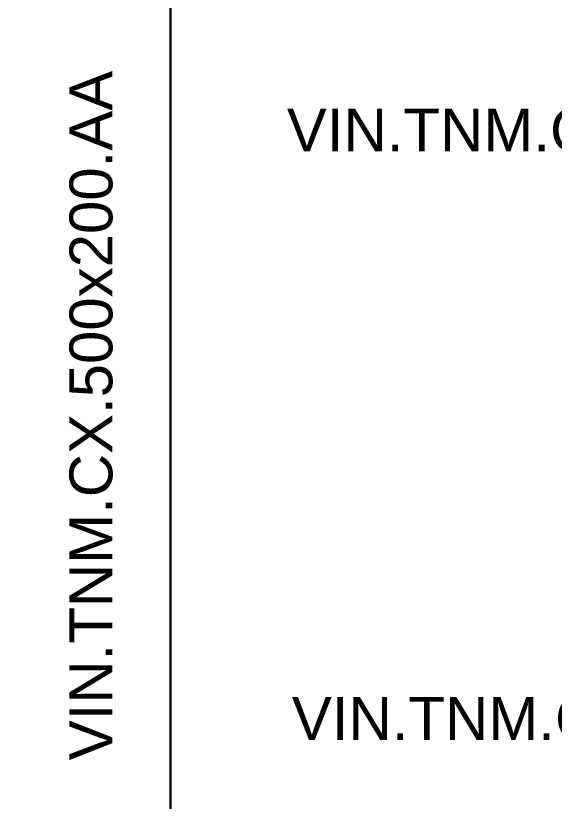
# Model space of a CAD drawing. Header units: feet. Extents: x 0 to 46220, y -100 to 29800.
# Drawn here: x 29459 to 31341, y 21437 to 24183 of the extents above; entities that cross this region are included whole.
import ezdxf
from ezdxf.enums import TextEntityAlignment as Align

# ---------------------------------------------------------------- set-up
doc = ezdxf.new("R2010")
doc.units = ezdxf.units.FT
doc.header["$MEASUREMENT"] = 0
doc.layers.add('VHG-140', color=140, linetype='Continuous')
doc.layers.add('VHG-Text', color=7, linetype='Continuous')
doc.styles.add('VHG-Unicode.Bold', font='arial.ttf', dxfattribs={"width": 0.8})

msp = doc.modelspace()

# ---------------------------------------------------------------- linework, layer by layer
at = {"layer": 'VHG-140'}
for points in [[(26000, 24292.50676471461), (30000, 24292.50676471461), (30000, 21292.50676471461), (26000, 21292.50676471461)], [(30000, 24292.50676471461), (34000, 24292.50676471461), (34000, 21292.50676471461), (30000, 21292.50676471461)]]:
    msp.add_lwpolyline(points, close=True, dxfattribs=at)

# ---------------------------------------------------------------- texts
at = {"layer": 'VHG-Text', "style": 'VHG-Unicode.Bold'}
msp.add_text('VIN.TNM.CX.500x200.AA', height=150, rotation=90, dxfattribs=at).set_placement((29796.49101729854, 22785.30969478888), align=Align.CENTER)
for s, p in [('VIN.TNM.CX.200x500.MB', (31628.82355212444, 23708.42885742988)), ('VIN.TNM.CX.200x500.BB', (31628.82355212444, 21651.06519513484))]:
    msp.add_text(s, height=150, dxfattribs=at).set_placement(p, align=Align.CENTER)

doc.saveas('drawing.dxf')
